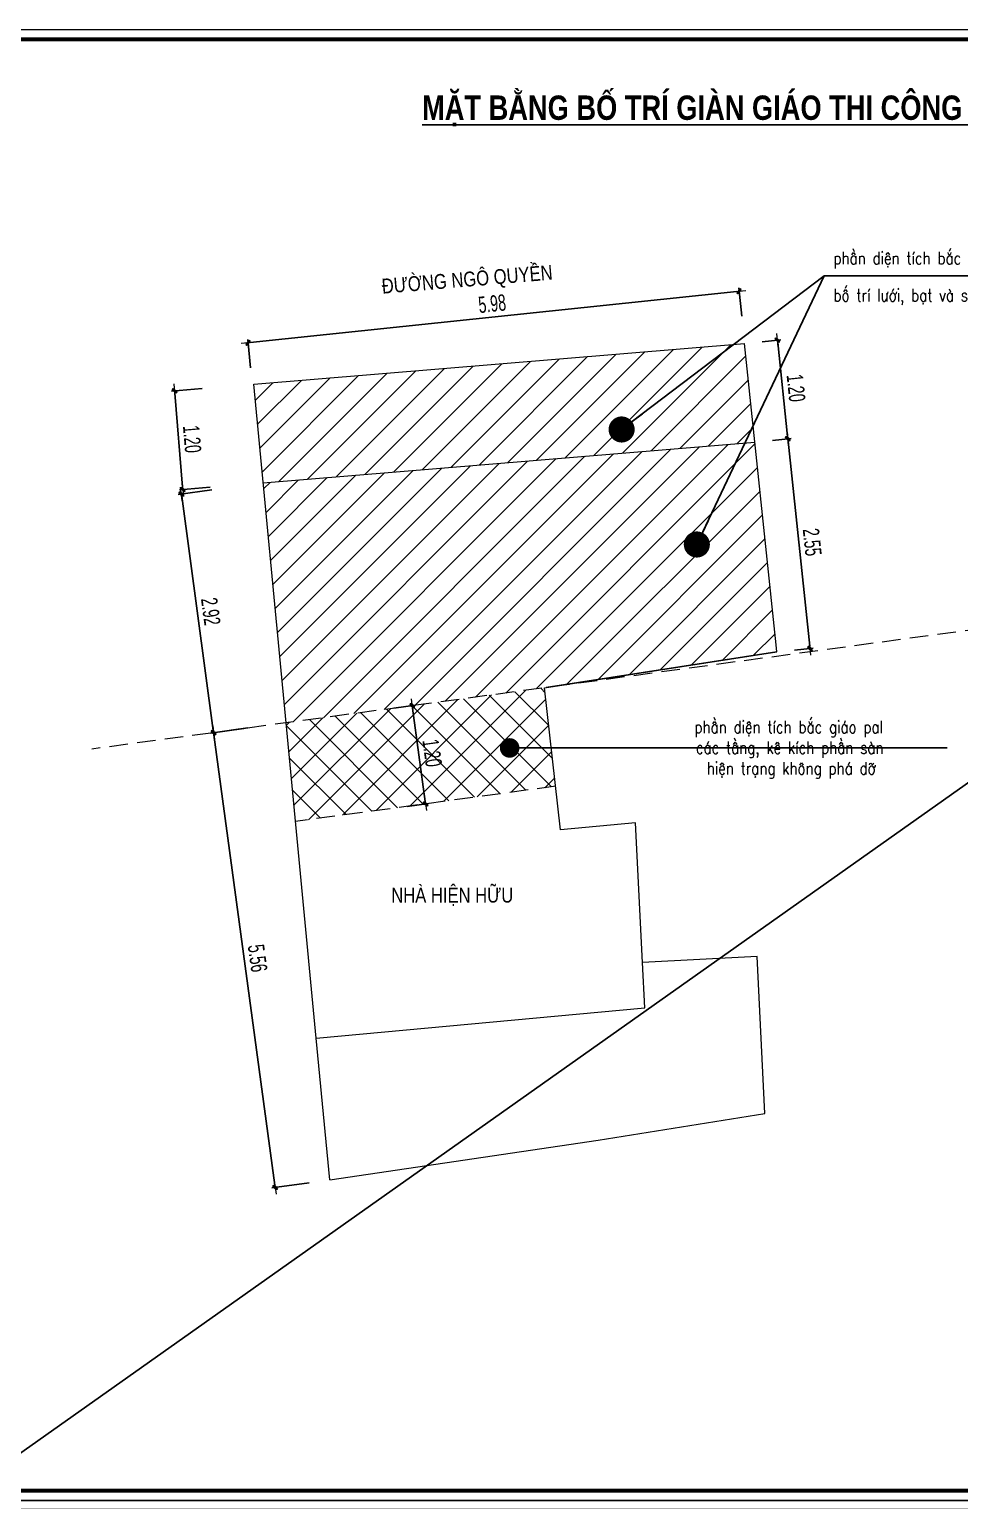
# Model space of a CAD drawing. Header units: millimetres. Extents: x 480521 to 6014615, y -961280 to 187869.
# Drawn here: x 731927 to 743200, y -11156 to 6664 of the extents above; entities that cross this region are included whole.
import ezdxf
from ezdxf.enums import TextEntityAlignment as Align

# ---------------------------------------------------------------- set-up
doc = ezdxf.new("R2010")
doc.units = ezdxf.units.MM
doc.header["$LTSCALE"] = 600
doc.header["$MEASUREMENT"] = 0
doc.linetypes.add('HIDDEN', pattern=[0.375, 0.25, -0.125])
doc.layers.get('0').update_dxf_attribs({"lineweight": 0})
doc.layers.get('Defpoints').update_dxf_attribs({"lineweight": 0})
for name, color, linetype, lineweight in [('dim', 144, 'Continuous', 13), ('Khungten_LCDI', 7, 'Continuous', 25), ('LC Dim', 8, 'Continuous', 18), ('LC Hatch @ 1 (1)', 252, 'Continuous', 9), ('LC Net khuat', 4, 'HIDDEN', 13), ('LC Net thay', 7, 'Continuous', 25), ('LC Text1', 3, 'Continuous', 20), ('LC Text2', 7, 'Continuous', 25), ('Level 10', 7, 'Continuous', 0)]:
    doc.layers.add(name, color=color, linetype=linetype, lineweight=lineweight)
doc.layers.add('KCS_Plotter', color=11, linetype='Continuous', plot=False)
doc.styles.add('HOATBIF', font='hoatbif.shx', dxfattribs={"width": 0.65})
doc.styles.add('Khungten', font='VHAVAN.TTF', dxfattribs={"width": 0.9, "height": 5000})
doc.styles.add('LC 1', font='VHAVANB.TTF')
doc.styles.add('LC 3', font='vnsimli.shx', dxfattribs={"width": 0.75})
doc.styles.add('LC3', font='VHARIALB.TTF', dxfattribs={"width": 0.8})
doc.styles.add('T2', font='VHARIAL.TTF', dxfattribs={"width": 0.8})
doc.styles.add('Title', font='VHBLACK.TTF')
doc.dimstyles.new('1-100 (1-60)', dxfattribs={"dimscale": 79, "dimtxt": 2.5, "dimasz": 0.35, "dimexe": 0.5, "dimexo": 0, "dimgap": 0.8, "dimtad": 1, "dimdec": 0, "dimzin": 0, "dimdsep": 46, "dimtxsty": 'HOATBIF', "dimblk1": 'DOT', "dimblk2": 'DOT', "dimsah": 1, "dimcen": -1, "dimdle": 1, "dimclrd": 256, "dimclre": 256, "dimclrt": 4, "dimadec": 3, "dimazin": 2, "dimtfac": 0.333333, "dimtdec": 0, "dimtix": 1, "dimtmove": 2, "dimatfit": 3, "dimldrblk": 'DOT', "dimfxl": 1, "dimtvp": 0.833333, "dimtolj": 1, "dimtzin": 0, "dimarcsym": 0})

# ---------------------------------------------------------------- blocks, each defined once
blk = doc.blocks.new('lcdi fix')
at = {"layer": 'Defpoints', "lineweight": 0}
blk.add_lwpolyline([(-1200, -14850), (-1200, 14850), (40800, 14850), (40800, -14850)], close=True, dxfattribs=at)
at = {"layer": 'Khungten_LCDI', "color": 5, "lineweight": 60}
blk.add_lwpolyline([(0, -14650), (0, 14650), (40600, 14650), (40600, -14650)], close=True, dxfattribs=at)
at = {"color": 7, "style": 'Khungten', "width": 0.8}
for tag, p in [('REVISION', (39499, -10746)), ('NGAYHT', (39546, -11609))]:
    blk.add_attdef(tag, text='', height=200, dxfattribs=at).set_placement(p, align=Align.CENTER)
at = {"layer": 'LC Text1', "color": 3, "style": 'LC 1', "width": 1.834006}
for tag, p, p2 in [('TENBANVE1', (36913, -8886), (40339, -8886)), ('TENBANVE2', (36913, -9562), (40339, -9562))]:
    blk.add_attdef(tag, text='', height=250, dxfattribs=at).set_placement(p, p2, align=Align.FIT)
at = {"layer": 'LC Text1', "style": 'Title', "width": 0.7}
blk.add_attdef('SOBANVE', text='', height=250, dxfattribs=at).set_placement((39562, -13896), align=Align.CENTER)
blk = doc.blocks.new('TIEUDE1')
at = {"layer": 'LC Text2', "color": 7, "style": 'LC 1'}
blk.add_attdef('TIªU§Ò', text='', height=5, dxfattribs=at).set_placement((0, 0), align=Align.BOTTOM_CENTER)
blk.add_attdef('TL', text='', height=3, dxfattribs=at).set_placement((0, -2), align=Align.TOP_CENTER)
blk = doc.blocks.new('DOT')
at = {"layer": 'dim'}
for p, q in [((-1, -1), (1, 1)), ((-3, 0), (3, 0))]:
    blk.add_line(p, q, dxfattribs=at)
blk.add_lwpolyline([(0.5, 1), (-1, -0.5), (-0.5, -1), (1, 0.5)], close=True, dxfattribs=at)
blk = doc.blocks.new('*D188')
at = {"layer": 'Defpoints', "color": 0, "transparency": 16777216}
for p in [(734136, 1086), (734159, -1854), (734527, -1804)]:
    blk.add_point(p, dxfattribs=at)
at = {"layer": 'LC Dim', "lineweight": -2, "transparency": 16777216}
for p, q in [((734136, 1086), (733729, 1031)), ((733772, 1009), (734155, -1827)), ((734527, -1804), (734120, -1859))]:
    blk.add_line(p, q, dxfattribs=at)
at = {"layer": 'LC Dim', "lineweight": -2, "transparency": 16777216, "xscale": 27.65, "yscale": 27.65, "zscale": 27.65}
for p, rotation in [((733768, 1036), 97.70795660034537), ((734159, -1854), 277.7079566003454)]:
    blk.add_blockref('DOT', p, dxfattribs=dict(at, rotation=rotation))
at = {"layer": 'LC Dim', "color": 4, "transparency": 16777216, "insert": (734124, -387), "char_height": 197.5, "attachment_point": 5, "rotation": 277.708, "style": 'HOATBIF'}
blk.add_mtext('\\A1;2.92', dxfattribs=at)
blk = doc.blocks.new('_Dot')
at = {"color": 0, "linetype": 'ByBlock', "lineweight": -2}
blk.add_line((-0.5, 0), (-1, 0), dxfattribs=at)
at = {"color": 0, "linetype": 'ByBlock', "const_width": 0.5}
blk.add_lwpolyline([(-0.25, 0, 1), (0.25, 0, 1)], format="xyb", close=True, dxfattribs=at)
blk = doc.blocks.new('*D189')
at = {"layer": 'Defpoints', "color": 0, "transparency": 16777216}
for p in [(734573, -1798), (734905, -7362), (735318, -7306)]:
    blk.add_point(p, dxfattribs=at)
at = {"layer": 'LC Dim', "lineweight": -2, "transparency": 16777216}
for p, q in [((734573, -1798), (734120, -1859)), ((734163, -1881), (734901, -7335)), ((735318, -7306), (734865, -7368))]:
    blk.add_line(p, q, dxfattribs=at)
at = {"layer": 'LC Dim', "lineweight": -2, "transparency": 16777216, "xscale": 27.65, "yscale": 27.65, "zscale": 27.65}
for p, rotation in [((734159, -1854), 97.70795660055397), ((734905, -7362), 277.7079566005539)]:
    blk.add_blockref('DOT', p, dxfattribs=dict(at, rotation=rotation))
at = {"layer": 'LC Dim', "color": 4, "transparency": 16777216, "insert": (734692, -4587), "char_height": 197.5, "attachment_point": 5, "rotation": 277.708, "style": 'HOATBIF'}
blk.add_mtext('\\A1;5.56', dxfattribs=at)
blk = doc.blocks.new('*D190')
at = {"layer": 'Defpoints', "color": 0, "transparency": 16777216}
for p in [(740528, 3493), (740560, 3189), (734608, 2563)]:
    blk.add_point(p, dxfattribs=at)
at = {"layer": 'LC Dim', "lineweight": -2, "transparency": 16777216}
for p, q in [((734604, 2870), (740500, 3490)), ((740560, 3189), (740523, 3532)), ((734608, 2563), (734572, 2906))]:
    blk.add_line(p, q, dxfattribs=at)
at = {"layer": 'LC Dim', "lineweight": -2, "transparency": 16777216, "xscale": 27.65, "yscale": 27.65, "zscale": 27.65}
for p, rotation in [((740528, 3493), 6.003012937204287), ((734576, 2867), 186.0030129372043)]:
    blk.add_blockref('DOT', p, dxfattribs=dict(at, rotation=rotation))
at = {"layer": 'LC Dim', "color": 4, "transparency": 16777216, "insert": (737535, 3341), "char_height": 197.5, "attachment_point": 5, "rotation": 6.003, "style": 'HOATBIF'}
blk.add_mtext('\\A1;5.98', dxfattribs=at)
blk = doc.blocks.new('*D191')
at = {"layer": 'Defpoints', "color": 0, "transparency": 16777216}
for p in [(740934, 1686), (741201, -854), (741386, -834)]:
    blk.add_point(p, dxfattribs=at)
at = {"layer": 'LC Dim', "lineweight": -2, "transparency": 16777216}
for p, q in [((740934, 1686), (741158, 1710)), ((741121, 1678), (741383, -807)), ((741201, -854), (741425, -830))]:
    blk.add_line(p, q, dxfattribs=at)
at = {"layer": 'LC Dim', "lineweight": -2, "transparency": 16777216, "xscale": 27.65, "yscale": 27.65, "zscale": 27.65}
for p, rotation in [((741118, 1706), 96.00301487393676), ((741386, -834), 276.0030148739367)]:
    blk.add_blockref('DOT', p, dxfattribs=dict(at, rotation=rotation))
at = {"layer": 'LC Dim', "color": 4, "transparency": 16777216, "insert": (741413, 453), "char_height": 197.5, "attachment_point": 5, "rotation": 276.003, "style": 'HOATBIF'}
blk.add_mtext('\\A1;2.55', dxfattribs=at)
blk = doc.blocks.new('*D192')
at = {"layer": 'Defpoints', "color": 0, "transparency": 16777216}
for p in [(740809, 2880), (740993, 2899), (740934, 1686)]:
    blk.add_point(p, dxfattribs=at)
at = {"layer": 'LC Dim', "lineweight": -2, "transparency": 16777216}
for p, q in [((740809, 2880), (741032, 2904)), ((741116, 1733), (740996, 2872)), ((740934, 1686), (741158, 1710))]:
    blk.add_line(p, q, dxfattribs=at)
at = {"layer": 'LC Dim', "lineweight": -2, "transparency": 16777216, "xscale": 27.65, "yscale": 27.65, "zscale": 27.65}
for p, rotation in [((740993, 2899), 96.0030129356713), ((741118, 1706), 276.0030129356713)]:
    blk.add_blockref('DOT', p, dxfattribs=dict(at, rotation=rotation))
at = {"layer": 'LC Dim', "color": 4, "transparency": 16777216, "insert": (741217, 2320), "char_height": 197.5, "attachment_point": 5, "rotation": 276.003, "style": 'HOATBIF'}
blk.add_mtext('\\A1;1.20', dxfattribs=at)
blk = doc.blocks.new('*D193')
at = {"layer": 'Defpoints', "color": 0, "transparency": 16777216}
for p in [(734020, 2313), (733786, 1090), (734119, 1117)]:
    blk.add_point(p, dxfattribs=at)
at = {"layer": 'LC Dim', "lineweight": -2, "transparency": 16777216}
for p, q in [((734020, 2313), (733648, 2282)), ((733689, 2258), (733784, 1117)), ((734119, 1117), (733747, 1086))]:
    blk.add_line(p, q, dxfattribs=at)
at = {"layer": 'LC Dim', "lineweight": -2, "transparency": 16777216, "xscale": 27.65, "yscale": 27.65, "zscale": 27.65}
for p, rotation in [((733687, 2286), 94.7331920771208), ((733786, 1090), 274.7331920771208)]:
    blk.add_blockref('DOT', p, dxfattribs=dict(at, rotation=rotation))
at = {"layer": 'LC Dim', "color": 4, "transparency": 16777216, "insert": (733898, 1701), "char_height": 197.5, "attachment_point": 5, "rotation": 274.7332, "style": 'HOATBIF'}
blk.add_mtext('\\A1;1.20', dxfattribs=at)
blk = doc.blocks.new('*D194')
at = {"layer": 'Defpoints', "color": 0, "transparency": 16777216}
for p in [(736342, -1559), (736503, -2748), (736728, -2717)]:
    blk.add_point(p, dxfattribs=at)
at = {"layer": 'LC Dim', "lineweight": -2, "transparency": 16777216}
for p, q in [((736342, -1559), (736607, -1523)), ((736571, -1556), (736725, -2690)), ((736503, -2748), (736768, -2712))]:
    blk.add_line(p, q, dxfattribs=at)
at = {"layer": 'LC Dim', "lineweight": -2, "transparency": 16777216, "xscale": 27.65, "yscale": 27.65, "zscale": 27.65}
for p, rotation in [((736568, -1528), 97.70795660034356), ((736728, -2717), 277.7079566003436)]:
    blk.add_blockref('DOT', p, dxfattribs=dict(at, rotation=rotation))
at = {"layer": 'LC Dim', "color": 4, "transparency": 16777216, "insert": (736808, -2101), "char_height": 197.5, "attachment_point": 5, "rotation": 277.708, "style": 'HOATBIF'}
blk.add_mtext('\\A1;1.20', dxfattribs=at)

msp = doc.modelspace()

# ---------------------------------------------------------------- hatches: boundary and pattern name
at = {"layer": 'LC Hatch @ 1 (1)', "ltscale": 2}
h = msp.add_hatch(dxfattribs=at)
h.set_pattern_fill('ANSI31', color=256, scale=1800)
h.paths.add_polyline_path([(740594.421, 2857.549), (734646.547, 2365.075), (734760.533, 1170.407), (740719.949, 1663.836)])
h = msp.add_hatch(dxfattribs=at)
h.set_pattern_fill('ANSI31', color=256, scale=1800)
h.set_pattern_definition([(45, (25711.77, 19765.38), (-159.099026, 159.099026), [])])
h.paths.add_polyline_path([(740719.949, 1663.836), (734760.533, 1170.407), (734775.417, 1014.406), (735037.757, -1735.161), (738169.96, -1311.227), (740987.052, -876.19), (740977.873, -788.9)])
h = msp.add_hatch(dxfattribs=at)
h.set_pattern_fill('ANSI37', color=256, scale=2000)
h.paths.add_polyline_path([(738169.96, -1311.227), (735037.757, -1735.161), (735037.757, -1735.161), (735151.821, -2930.664), (738305.109, -2503.877)])

# ---------------------------------------------------------------- linework, layer by layer
at = {"layer": 'LC Net khuat', "color": 1, "lineweight": 13, "ltscale": 1.5, "flags": 128}
for points in [[(743488.58, -591.369), (732684.14, -2053.715)], [(738305.109, -2503.877), (735151.821, -2930.664)]]:
    msp.add_lwpolyline(points, dxfattribs=at)
at = {"layer": 'LC Net thay', "color": 7, "linetype": 'Continuous', "lineweight": 0}
for p, q in [((734646.547, 2365.075), (740594.421, 2857.549)), ((740977.873, -788.9), (740594.421, 2857.549)), ((735037.757, -1735.161), (734646.547, 2365.075)), ((734760.533, 1170.407), (740719.949, 1663.836)), ((738169.96, -1311.227), (740987.052, -876.19)), ((740987.052, -876.19), (740977.873, -788.9)), ((738364.796, -3030.585), (738169.96, -1311.227)), ((735402.285, -5555.756), (735037.757, -1735.161)), ((739271.942, -2946.556), (738364.796, -3030.585)), ((739357.431, -4637.048), (739271.942, -2946.556)), ((740744.985, -4566.879), (739357.431, -4637.048)), ((740841.132, -6468.112), (740744.985, -4566.879)), ((739385.234, -5186.814), (739357.431, -4637.048)), ((735402.285, -5555.756), (739385.234, -5186.814)), ((735566.115, -7272.85), (735402.285, -5555.756))]:
    msp.add_line(p, q, dxfattribs=at)
at = {"layer": 'Level 10', "color": 5, "linetype": 'Continuous', "lineweight": 0}
msp.add_line((740987.052, -876.191), (738190.468, -1308.06), dxfattribs=at)
at = {"layer": 'Level 10', "color": 7, "linetype": 'Continuous', "lineweight": 0}
msp.add_line((738820.801, -6789.576), (740841.132, -6468.112), dxfattribs=at)
at = {"layer": 'Level 10', "color": 7, "linetype": 'Continuous', "lineweight": 0, "flags": 128}
msp.add_lwpolyline([(735566.115, -7272.85), (738820.801, -6789.576)], dxfattribs=at)

# ---------------------------------------------------------------- block references
at = {"layer": 'LC Net thay', "xscale": 0.6000000155618168, "yscale": 0.6000000155618168, "zscale": 0.6000000155618168}
for p in [(731724.637, -2246.412), (731724.637, -20066.413)]:
    msp.add_blockref('lcdi fix', p, dxfattribs=at)
at = {"layer": 'LC Text2'}
ref = msp.add_blockref('TIEUDE1', (741790.528, 5479.274), dxfattribs=dict(at, xscale=60.00000000003865, yscale=60.00000000003865, zscale=60.00000000003865))
ref.add_attrib('TIªU§Ò', '%%UmÆt b»ng bè trÝ giµn gi¸o thi c«ng ph¸ dì, c\xadìng chÕ', dxfattribs={"color": 7, "height": 295.46488, "style": 'LC3', "width": 0.8}).set_placement((741790.528, 5479.274), align=Align.BOTTOM_CENTER)

# ---------------------------------------------------------------- texts
at = {"layer": 'LC Text1', "color": 3, "style": 'LC 3', "width": 0.8}
for s, p in [('phÇn diÖn tÝch b¾c gi¸o ch÷ h che ch¾n bôi', (741671.5, 3818.365)), ('bè trÝ l\xadíi, b¹t vµ sµn gç thao t¸c ®ì vËt liÖu r¬i', (741671.5, 3369.656))]:
    msp.add_text(s, height=150, dxfattribs=at).set_placement(p)
at = {"layer": 'LC Text1', "color": 3, "insert": (739865.578, -1711.077), "char_height": 150, "width": 3173.999, "attachment_point": 1, "style": 'LC 3'}
msp.add_mtext('\\pi121.28521;{\\W0.8;phÇn diÖn tÝch b¾c gi¸o pal \\P\\pi138.42807;c¸c tÇng, kª kÝch phÇn sµn \\P\\pi269.85664;hiÖn tr¹ng kh«ng ph¸ dì}', dxfattribs=at)
at = {"layer": 'LC Text2', "style": 'T2', "width": 0.8}
msp.add_text('®\xadêng ng« quyÒn', height=180, rotation=4.7331921, dxfattribs=at).set_placement((736204.061, 3462.228))

# ---------------------------------------------------------------- dimensions: what is measured, and where the dimension line sits
at = {"layer": 'LC Dim'}
for p1, p2, distance, picture, middle in [((734608.369, 2563.394), (740559.545, 3189.205), 305.276, '*D190', (737535.094, 3340.963)), ((740934.109, 1686.357), (740808.582, 2880.069), -185.341, '*D192', (741216.732, 2319.533)), ((734020.458, 2313.236), (734119.477, 1117.329), -334.514, '*D193', (733897.993, 1701.043)), ((740934.109, 1686.357), (741201.212, -853.67), 185.341, '*D191', (741413.048, 452.663)), ((734135.972, 1085.875), (734527.143, -1804.271), -371.477, '*D188', (734123.924, -387.3)), ((736341.615, -1558.688), (736502.564, -2747.845), 227.961, '*D194', (736808.478, -2100.97))]:
    dim = msp.add_aligned_dim(p1=p1, p2=p2, distance=distance, dimstyle='1-100 (1-60)', override={"dimdec": 2, "dimlfac": 0.001}, dxfattribs=at)
    dim.commit()
    dim.dimension.update_dxf_attribs({"geometry": picture, "text_midpoint": middle})
dim = msp.add_linear_dim(base=(734904.553, -7362.391), p1=(734572.625, -1798.115), p2=(735318.155, -7306.411), angle=97.7079566, dimstyle='1-100 (1-60)', override={"dimdec": 2, "dimlfac": 0.001}, dxfattribs=at)
dim.commit()
dim.dimension.update_dxf_attribs({"geometry": '*D189', "text_midpoint": (734692.275, -4586.521)})

# ---------------------------------------------------------------- leaders
for points, override in [([(739104.091, 1817.743), (741557.996, 3678.976), (747353.2, 3678.976)], {"dimasz": 4, "dimdec": 2, "dimlfac": 0.001}), ([(740015.647, 424.614), (741557.996, 3678.976), (747353.2, 3678.976)], {"dimasz": 4, "dimdec": 2, "dimlfac": 0.001}), ([(737746.954, -2039.677), (743051.315, -2039.677)], {"dimasz": 3, "dimdec": 2, "dimlfac": 0.001})]:
    msp.add_leader(points, dimstyle='1-100 (1-60)', override=override, dxfattribs=at)

# ---------------------------------------------------------------- next in the draw order: texts
at = {"layer": 'LC Text2', "insert": (736311.816, -3732.885), "char_height": 180, "width": 1438.55853, "attachment_point": 1, "style": 'T2', "bg_fill": 3, "box_fill_scale": 1.5, "bg_fill_color": 256, "bg_fill_transparency": 0}
msp.add_mtext('nhµ hiÖn h÷u', dxfattribs=at)

# ---------------------------------------------------------------- next in the draw order: linework, layer by layer
at = {"layer": 'KCS_Plotter'}
msp.add_line((731004.637, -11156.412), (756204.637, 6663.588), dxfattribs=at)

doc.saveas('drawing.dxf')
